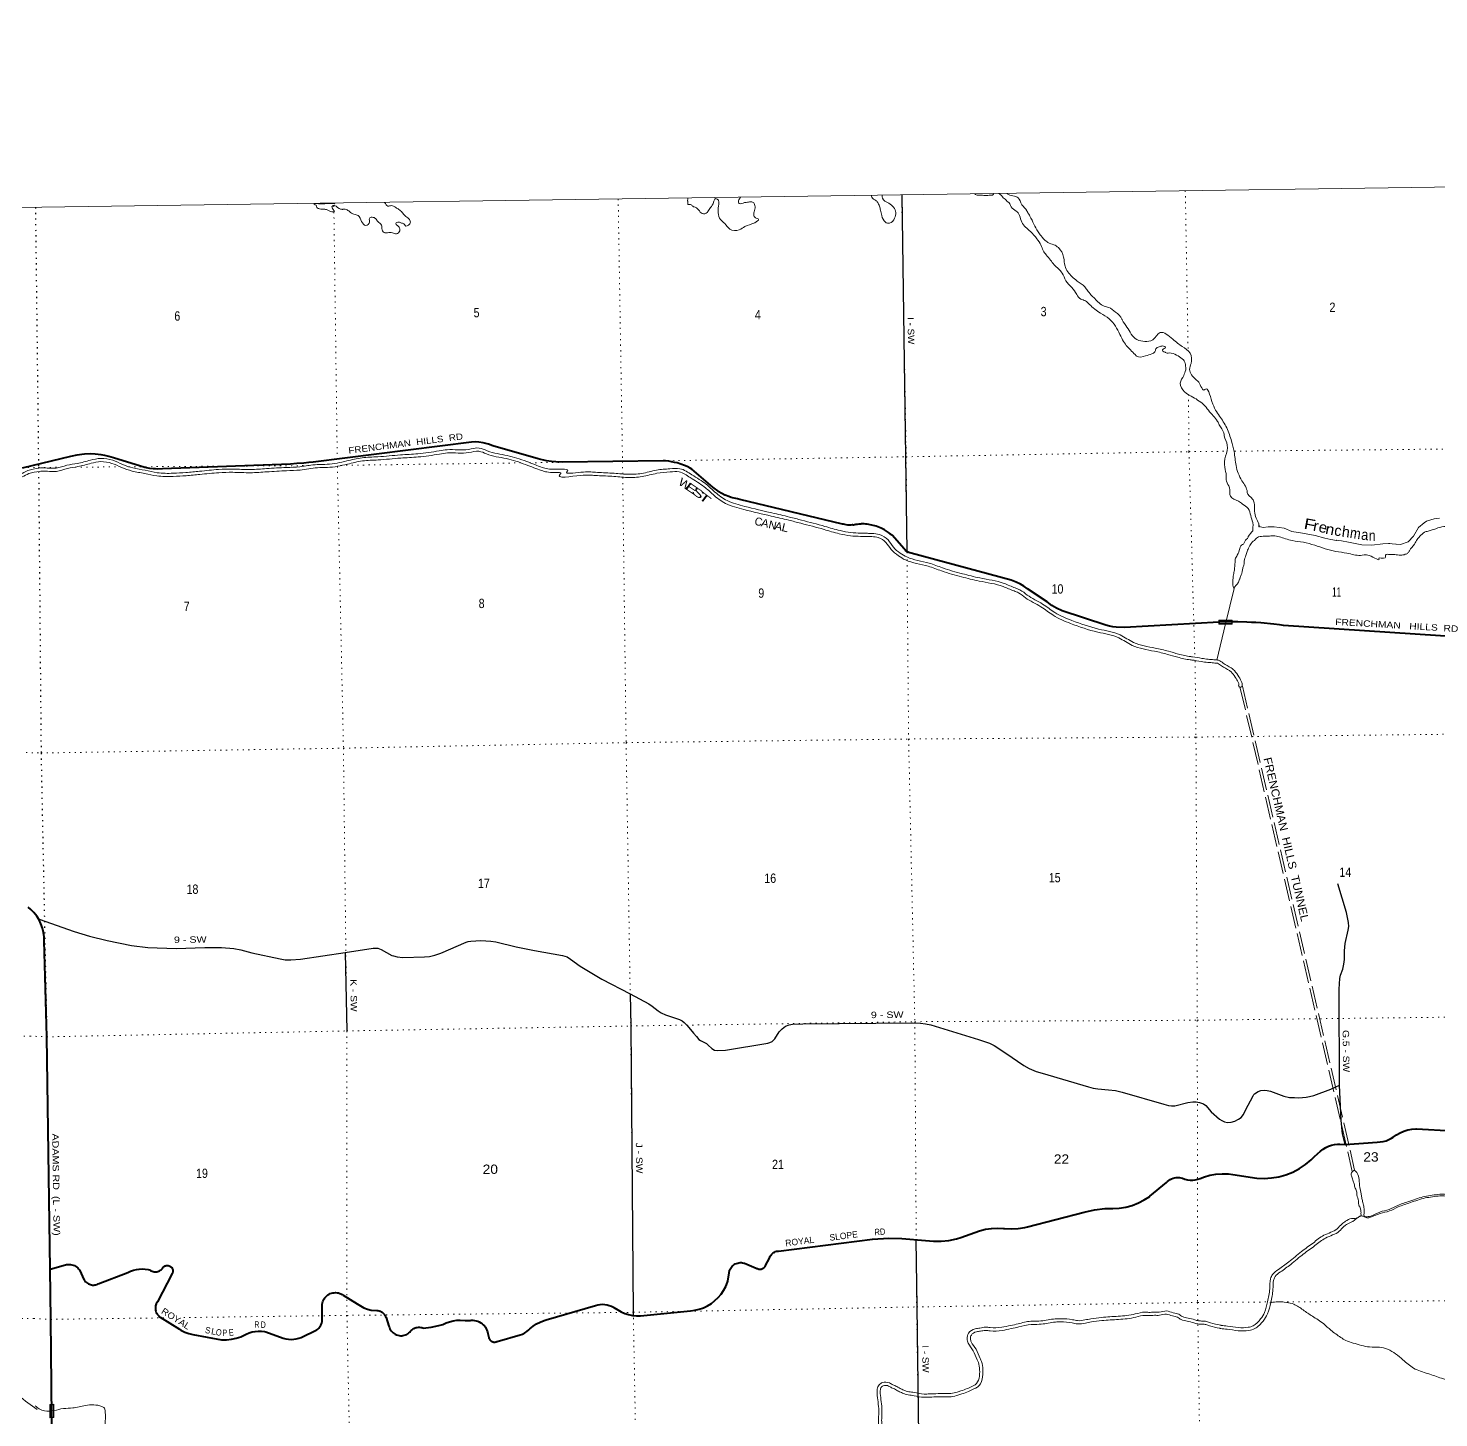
# Model space of a CAD drawing. Header units: feet. Extents: x 250644 to 505285, y -364975 to -177792.
# Drawn here: x 313481 to 339922, y -203842 to -177792 of the extents above; entities that cross this region are included whole.
import ezdxf
from ezdxf.enums import TextEntityAlignment as Align

# ---------------------------------------------------------------- set-up
doc = ezdxf.new("R2010")
doc.units = ezdxf.units.FT
doc.header["$LTSCALE"] = 70
doc.linetypes.add('DOTTED', pattern=[1.5, 0.3, -1.2])
doc.linetypes.add('LONG_DASHED', pattern=[7.5, 6, -1.5])
for name, color, linetype, lineweight in [('26', 7, 'Continuous', 40), ('29', 7, 'Continuous', 25), ('39', 7, 'Continuous', 13), ('4', 7, 'Continuous', 13), ('6', 7, 'DOTTED', 25), ('61', 7, 'Continuous', 13), ('7', 7, 'DOTTED', 13)]:
    doc.layers.add(name, color=color, linetype=linetype, lineweight=lineweight)
for name, color, linetype in [('27', 7, 'Continuous'), ('30', 7, 'Continuous'), ('41', 7, 'Continuous')]:
    doc.layers.add(name, color=color, linetype=linetype)

msp = doc.modelspace()

# ---------------------------------------------------------------- linework, layer by layer
at = {"layer": '26'}
for p, q in [((326409.75, -186469.93), (326405.6, -186466.76)), ((326775.77, -186617.51), (326680.86, -186596.61)), ((328786.26, -187096.62), (328766.72, -187092.72)), ((328936.83, -187102.43), (328945.92, -187101.44)), ((329111.48, -187085.51), (329096.86, -187085.17)), ((329633.64, -187265.78), (329609.14, -187247.38))]:
    msp.add_line(p, q, dxfattribs=at)
at = {"layer": '26', "lineweight": 25}
for p, q in [((326680.86, -186596.61), (326656.3, -186590.38)), ((328945.92, -187101.44), (328974.01, -187096.7)), ((329013.83, -187089.66), (329096.86, -187085.17)), ((329182.69, -187089.13), (329111.48, -187085.51))]:
    msp.add_line(p, q, dxfattribs=at)
at = {"layer": '26'}
for points in [[(326316.65, -186396.63), (325923.17, -186060.97), (325889.03, -186040.13), (325830.77, -186011.4), (325783.74, -185990.39), (325645.98, -185942.5), (325598.1, -185931.57), (325537.62, -185918.97), (325488.06, -185911.41), (325426.74, -185904.68), (325381.8, -185902.16), (323495.03, -185927.93), (323372.3, -185923.86), (323289.4, -185915.73), (323195.11, -185902.73), (323040.27, -185867.77), (322192.13, -185622.22), (322110.85, -185588.89), (322011.69, -185562.06), (321929.6, -185550.68), (321867.02, -185548.24), (321790.22, -185551.48), (318822.52, -185925.65), (318743.61, -185934.23), (318648.41, -185945.38), (318518.04, -185955.68), (318398.82, -185963.4), (316000.85, -186051.3), (315913.36, -186056.04), (315866.46, -186055.52), (315824.3, -186053.41), (315760.53, -186046.55), (315669.09, -186025.99), (315078.83, -185847.27), (314991.08, -185820.39), (314916.77, -185802.99), (314848.26, -185788.76), (314736.53, -185778.21), (314646.94, -185773.47), (314538.64, -185776.63), (314391.07, -185793.51), (314272.5, -185820.39), (313368.23, -186039.39)], [(326405.6, -186466.76), (326339.21, -186415.87), (326316.65, -186396.63)], [(326545.41, -186547.31), (326540.39, -186545.39), (326480.63, -186516.5), (326415.9, -186474.65), (326409.75, -186469.93)], [(326656.3, -186590.38), (326616.09, -186574.28), (326545.41, -186547.31)], [(326680.86, -186596.61), (326660.91, -186592.22), (326656.3, -186590.38)], [(328747.09, -187088.46), (326819.27, -186627.09), (326775.77, -186617.51)], [(328766.72, -187092.72), (328755.51, -187090.48), (328747.09, -187088.46)], [(328936.83, -187102.43), (328924.29, -187103.78), (328903.74, -187105.59), (328880.17, -187106.2), (328848.14, -187105.59), (328816.1, -187102.57), (328786.26, -187096.62)], [(328945.92, -187101.44), (328952.24, -187100.76), (328971.89, -187097.13), (328974.01, -187096.7)], [(328974.01, -187096.7), (328992.74, -187092.9), (329005.41, -187090.83)], [(329005.41, -187090.83), (329009.36, -187090.18), (329013.83, -187089.66)], [(329013.83, -187089.66), (329027.49, -187088.06), (329055.9, -187086.25), (329078.26, -187084.74), (329096.86, -187085.17)], [(329182.69, -187089.13), (329152.3, -187085.95), (329117.24, -187085.64), (329111.48, -187085.51)], [(329194.85, -187090.04), (329184.03, -187089.27), (329182.69, -187089.13)], [(329609.14, -187247.38), (329587.01, -187230.75), (329530.8, -187195.69), (329469.75, -187164.25), (329374.26, -187127.97), (329296.29, -187105.6), (329209.72, -187091.09), (329194.85, -187090.04)], [(329674.26, -187297.61), (329670.72, -187293.63), (329633.64, -187265.78)], [(336052, -188923.73), (335805, -188924.44), (334030.71, -189024.94), (333873.15, -189022.43), (333814.14, -189015.52), (333749.48, -189001.71), (333679.8, -188982.87), (332863.8, -188713.95), (332753.57, -188664.12), (332671.95, -188615.35), (332578.68, -188546.43), (332212.06, -188304.23), (332146.66, -188252.92), (332079.98, -188217), (332003.04, -188177.23), (331908.15, -188142.6), (330030.09, -187633.81), (330007.63, -187628.02), (329990.37, -187621.8), (329978.88, -187616.42), (329954.11, -187602.75), (329928.88, -187583.62), (329912.78, -187567.51), (329901.29, -187552.39), (329674.26, -187297.61)], [(344762.09, -189589.21), (342988.32, -189383.22), (337012.7, -188987.51), (336938.16, -188976.25), (336828, -188963.59), (336587.26, -188941.08), (336494.44, -188935.92), (336409.82, -188931.23), (336326.38, -188928.42), (336156.67, -188923.73), (336052, -188923.73)], [(313890.13, -201057.48), (313829.09, -196700.92), (313783.19, -194898.05), (313780.3, -194824.28), (313768.84, -194741.74), (313748.82, -194660.84), (313720.46, -194582.49), (313684.06, -194507.53), (313640.02, -194436.78), (313588.83, -194371.03), (313531.04, -194310.98), (313481.45, -194269.23)], [(330447.78, -200533.75), (330593.02, -200533.75), (330737.46, -200518.56), (330879.52, -200488.36), (330964.7, -200462.57), (331314.22, -200337.79), (331423.79, -200309.04), (331535.77, -200291.89), (331648.93, -200286.55), (331762.03, -200293.07), (331782.79, -200295.56), (331910.31, -200301.93), (332037.79, -200294.94), (332163.84, -200274.67), (332211, -200263.54), (333278.09, -199987.76), (333467.48, -199944.7), (333660.34, -199921.68), (333810.16, -199917.77), (333933.85, -199911.23), (334056.17, -199891.79), (334175.79, -199859.67), (334291.4, -199815.23), (334401.72, -199758.94), (334505.56, -199691.43), (334508.68, -199689.16), (334817.1, -199433.73), (334838.3, -199412.42), (334861.61, -199393.44), (334886.78, -199377), (334913.52, -199363.28), (334941.56, -199352.43), (334970.57, -199344.57), (335000.25, -199339.79), (335030.26, -199338.14), (335060.29, -199339.63), (335089.99, -199344.26), (335118.02, -199351.63), (335164.18, -199367.53), (335211.74, -199378.51), (335260.2, -199384.47), (335309.01, -199385.33), (335357.64, -199381.08), (335405.56, -199371.77), (335452.25, -199357.5), (335497.19, -199338.43), (335514.86, -199329.34), (335627.82, -199296.19), (335743.63, -199275.03), (335861.02, -199266.08), (335978.7, -199269.46), (336059.34, -199278.96), (336508.95, -199349.88), (336647.64, -199355.52), (336786.16, -199346.63), (336922.99, -199323.31), (337056.64, -199285.82), (337185.63, -199234.56), (337308.56, -199170.1), (337424.08, -199093.15), (337530.92, -199004.53), (337590.26, -198946.29), (337707.92, -198840.79), (337754.26, -198806.18), (337803.95, -198776.6), (337856.47, -198752.38), (337911.24, -198733.78), (337967.64, -198721.01), (338025.08, -198714.2), (338065.86, -198713.03), (338166.31, -198716.46), (338767.37, -198674.83), (338823.77, -198671.78), (338879.54, -198662.85), (338934.07, -198648.14), (338986.76, -198627.81), (339037.04, -198602.08), (339068.03, -198582.69), (339130.49, -198537.99), (339197.28, -198500.06), (339267.68, -198469.32), (339340.89, -198446.11), (339416.14, -198430.68), (339492.58, -198423.2), (339507.42, -198422.68), (340175.27, -198462.68)], [(322945.67, -202124.38), (323009.96, -202082.68), (323078.25, -202047.92), (323149.81, -202020.49), (323192.88, -202007.96), (324117.04, -201734.99), (324158.82, -201723.72), (324201.54, -201716.87), (324244.75, -201714.53), (324287.97, -201716.71), (324330.72, -201723.41), (324372.54, -201734.53), (324412.96, -201749.97), (324451.55, -201769.54), (324461.43, -201775.41), (324532.25, -201817.58), (324597.13, -201854.51), (324665.52, -201884.45), (324736.66, -201907.07), (324809.78, -201922.14), (324884.07, -201929.48), (324958.73, -201929.02), (325021.18, -201922.59), (325894.09, -201837.78), (325977.74, -201826.52), (326059.76, -201806.57), (326139.25, -201778.16), (326215.33, -201741.6), (326287.17, -201697.28), (326353.98, -201645.7), (326415.04, -201587.42), (326469.67, -201523.07), (326517.27, -201453.37), (326557.33, -201379.07), (326589.4, -201300.99), (326596.04, -201281.26), (326617.89, -201126.81), (326627.44, -201083.68), (326629.72, -201076.81), (326638.1, -201057.73), (326649.8, -201037.23), (326663.58, -201018.07), (326679.28, -201000.46), (326696.74, -200984.58), (326715.76, -200970.62), (326736.14, -200958.72), (326757.65, -200949.02), (326780.06, -200941.61), (326803.12, -200936.59), (326826.57, -200934.01), (326850.17, -200933.9), (326873.65, -200936.25), (326896.76, -200941.04), (326906.32, -200943.78), (327129.49, -201034.45), (327139.9, -201041.01), (327150.95, -201046.44), (327162.5, -201050.69), (327174.43, -201053.71), (327186.61, -201055.46), (327198.9, -201055.93), (327211.18, -201055.11), (327223.31, -201053.02), (327235.15, -201049.67), (327246.58, -201045.1), (327257.46, -201039.35), (327267.69, -201032.51), (327277.14, -201024.63), (327285.72, -201015.81), (327293.33, -201006.13), (327299.89, -200995.72), (327304.28, -200987.03), (327375.57, -200851.31), (327381.91, -200832.84), (327390.15, -200815.13), (327400.19, -200798.39), (327411.93, -200782.78), (327425.23, -200768.49), (327439.96, -200755.66), (327455.94, -200744.44), (327473.01, -200734.96), (327490.98, -200727.31), (327509.65, -200721.59), (327528.81, -200717.84), (327542.64, -200716.41), (329309.14, -200494.02), (329610.58, -200475.66), (329854.83, -200483.95), (330303.34, -200518.58), (330447.78, -200533.75)], [(313890.13, -201057.48), (314177.61, -200975.04), (314201.95, -200969.35), (314226.76, -200966.24), (314251.75, -200965.73), (314276.66, -200967.84), (314301.21, -200972.55), (314325.14, -200979.79), (314348.18, -200989.5), (314370.07, -201001.56), (314390.59, -201015.84), (314409.5, -201032.19), (314426.6, -201050.43), (314440.72, -201068.93), (314532.31, -201259.19), (314544.4, -201276.47), (314558.23, -201292.4), (314573.65, -201306.79), (314590.5, -201319.49), (314608.57, -201330.36), (314627.69, -201339.29), (314647.63, -201346.16), (314668.18, -201350.92), (314689.11, -201353.5), (314710.2, -201353.87), (314731.22, -201352.04), (314751.93, -201348.03), (314772.1, -201341.87), (314791.52, -201333.63), (314793.17, -201332.82), (315351.64, -201121.52), (315401.85, -201096.44), (315454.41, -201076.74), (315508.73, -201062.64), (315564.24, -201054.3), (315620.31, -201051.81), (315676.33, -201055.19), (315731.7, -201064.41), (315757.77, -201070.86), (315772.59, -201081.06), (315788.39, -201089.66), (315805, -201096.56), (315822.25, -201101.68), (315839.93, -201104.97), (315857.87, -201106.4), (315875.85, -201105.94), (315893.69, -201103.61), (315911.18, -201099.43), (315928.15, -201093.43), (315944.39, -201085.7), (315959.74, -201076.32), (315974.02, -201065.38), (315987.08, -201053), (315997.83, -201040.55), (316003.52, -201031.29), (316010.14, -201022.69), (316017.63, -201014.81), (316025.9, -201007.77), (316034.86, -201001.63), (316044.41, -200996.46), (316054.45, -200992.31), (316064.87, -200989.24), (316075.56, -200987.28), (316086.39, -200986.44), (316097.25, -200986.74), (316108.02, -200988.17), (316118.58, -200990.72), (316128.81, -200994.36), (316138.61, -200999.05), (316147.86, -201004.73), (316156.47, -201011.36), (316164.34, -201018.85), (316171.39, -201027.12), (316177.53, -201036.08), (316182.7, -201045.63), (316186.85, -201055.67), (316189.92, -201066.09), (316191.88, -201076.77), (316192.72, -201087.6), (316192.42, -201098.46), (316190.99, -201109.23), (316188.44, -201119.79), (316184.8, -201130.03), (316182.95, -201134.22), (315903.91, -201667.77), (315892.38, -201685.15), (315882.72, -201703.64), (315875.05, -201723.04), (315869.46, -201743.13), (315865.99, -201763.69)], [(313924.91, -203840.4), (313902.97, -201997.16), (313890.13, -201057.48)], [(315865.99, -201763.69), (315864.69, -201784.51), (315865.57, -201805.35), (315868.63, -201825.98), (315873.83, -201846.18), (315881.11, -201865.73), (315890.39, -201884.41), (315901.58, -201902.01), (315914.54, -201918.35), (315929.14, -201933.25), (315945.22, -201946.53), (315955.58, -201953.72), (316316.32, -202182.98), (316341.32, -202196.89), (316366.32, -202210.9), (316414.5, -202234.06), (316490.91, -202261.39), (316564.28, -202279.53), (317106.9, -202382.04), (317198.44, -202381.44), (317289.41, -202371.28), (317378.83, -202351.66), (317465.7, -202322.8), (317516.25, -202301.16), (317567.63, -202272.97), (317621.68, -202250.31), (317677.8, -202233.43), (317735.38, -202222.5), (317793.78, -202217.65), (317852.37, -202218.93), (317910.51, -202226.33), (317937.95, -202232.01), (318262.15, -202348.2), (318310.01, -202361.37), (318358.98, -202369.47), (318408.53, -202372.41), (318458.11, -202370.15), (318507.19, -202362.72), (318555.22, -202350.2), (318595.01, -202335.59), (318890.34, -202193.36), (318909.4, -202179.22), (318926.87, -202163.17), (318942.57, -202145.38), (318956.33, -202126.05), (318967.99, -202105.38), (318977.42, -202083.61), (318984.53, -202060.97), (318989.24, -202037.72), (318991.48, -202014.09), (318991.59, -201997.89), (318993.45, -201762.79), (318992.65, -201737), (318994.56, -201711.27), (318999.14, -201685.88), (319006.36, -201661.11), (319016.12, -201637.23), (319028.32, -201614.5), (319042.84, -201593.17), (319059.5, -201573.48), (319078.13, -201555.63), (319098.53, -201539.83), (319120.46, -201526.25), (319143.7, -201515.03), (319167.97, -201506.31), (319193.03, -201500.17), (319218.6, -201496.68), (319244.38, -201495.89), (319270.11, -201497.79), (319295.5, -201502.38), (319320.27, -201509.59), (319344.15, -201519.35), (319366.88, -201531.56), (319385.11, -201543.75), (319650.3, -201705.66), (319710.25, -201745.96), (319774.09, -201779.78), (319841.12, -201806.74), (319910.59, -201826.54), (319914.43, -201827.41), (320016.89, -201830.79), (320037.42, -201833.33), (320057.58, -201838), (320077.14, -201844.75), (320095.88, -201853.5), (320113.61, -201864.17), (320130.12, -201876.64), (320145.24, -201890.76), (320158.8, -201906.38), (320170.66, -201923.34)], [(320170.66, -201923.34), (320180.68, -201941.44), (320188.74, -201960.49), (320188.91, -201960.95), (320243.43, -202126.29), (320250.85, -202149.84), (320260.68, -202172.48), (320272.83, -202193.97), (320287.16, -202214.08), (320303.51, -202232.57), (320321.71, -202249.26), (320341.55, -202263.95), (320362.81, -202276.49), (320385.28, -202286.73), (320408.68, -202294.57), (320432.79, -202299.93), (320457.31, -202302.73), (320482, -202302.95), (320506.57, -202300.6), (320530.77, -202295.68), (320554.32, -202288.27), (320576.96, -202278.43), (320598.45, -202266.28), (320618.55, -202251.95), (320633.77, -202238.76), (320646.39, -202221.3), (320660.77, -202205.26), (320676.74, -202190.8), (320694.14, -202178.1), (320712.78, -202167.28), (320732.44, -202158.47), (320752.91, -202151.77), (320773.97, -202147.24), (320795.39, -202144.94), (320816.93, -202144.88), (320838.36, -202147.09), (320859.45, -202151.52), (320879.95, -202158.12), (320884.6, -202159.96), (321033.81, -202145.2), (321180.66, -202114.92), (321252.2, -202094.22), (321313.91, -202064.02), (321378.43, -202040.43), (321445.07, -202023.71), (321513.09, -202014.05), (321577.19, -202011.5), (321670.78, -202018.72), (321764.61, -202016.12), (321786.01, -202014.15), (321816.94, -202013.86), (321847.74, -202016.81), (321878.06, -202022.96), (321907.57, -202032.25), (321935.94, -202044.57), (321962.88, -202059.79), (321988.07, -202077.74), (322011.25, -202098.22), (322032.16, -202121.02), (322050.58, -202145.88), (322066.29, -202172.52), (322079.14, -202200.66), (322088.97, -202230), (322095.53, -202259.29), (322115.49, -202338.7), (322118.48, -202349.52), (322122.58, -202359.96), (322127.75, -202369.92), (322133.94, -202379.29), (322141.07, -202387.96), (322149.06, -202395.83), (322157.84, -202402.82), (322167.3, -202408.86), (322177.34, -202413.88), (322187.84, -202417.82), (322198.71, -202420.64), (322209.8, -202422.31), (322221.02, -202422.82), (322232.22, -202422.14), (322243.29, -202420.3), (322254.11, -202417.31), (322264.55, -202413.21), (322272.09, -202409.42), (322704.51, -202289.77), (322748.43, -202272), (322790.25, -202249.74), (322829.52, -202223.23), (322865.8, -202192.75), (322886.09, -202172.58), (322945.67, -202124.38)], [(313963.53, -207010.33), (313962.34, -206985.43), (313924.91, -203840.4)]]:
    msp.add_lwpolyline(points, dxfattribs=at)
at = {"layer": '26', "lineweight": 25}
for points in [[(326405.6, -186466.76), (326363.09, -186433.24), (326316.65, -186396.63)], [(326409.75, -186469.93), (326409.17, -186469.57), (326405.6, -186466.76)], [(326545.41, -186547.31), (326485.73, -186517.87), (326409.75, -186469.93)], [(326656.3, -186590.38), (326651.83, -186589.24), (326566.91, -186557.91), (326545.41, -186547.31)], [(326775.77, -186617.51), (326770.14, -186616.58), (326739.56, -186611.52), (326680.86, -186596.61)], [(328766.72, -187092.72), (328747.09, -187087.67), (328747.09, -187088.46)], [(328786.26, -187096.62), (328775.95, -187095.09), (328766.72, -187092.72)], [(328936.83, -187102.43), (328886.53, -187105.57), (328830.96, -187103.23), (328786.26, -187096.62)], [(328936.83, -187102.43), (328942.03, -187102.1), (328945.92, -187101.44)], [(328974.01, -187096.7), (328996.87, -187092.84), (329005.41, -187090.83)], [(329005.41, -187090.83), (329009.34, -187089.9), (329013.83, -187089.66)], [(329111.48, -187085.51), (329100.73, -187084.96), (329096.86, -187085.17)], [(329194.85, -187090.04), (329192.13, -187089.61), (329182.69, -187089.13)], [(329609.14, -187247.38), (329538.09, -187201.4), (329456.48, -187159.98), (329370.99, -187127.32), (329282.55, -187103.78), (329194.85, -187090.04)], [(329633.64, -187265.78), (329614.93, -187251.12), (329609.14, -187247.38)], [(329674.26, -187297.61), (329641.98, -187272.31), (329633.64, -187265.78)]]:
    msp.add_lwpolyline(points, dxfattribs=at)
at = {"layer": '29'}
for p, q in [((329854.6, -180920.05), (329952.8, -187602.15)), ((319423.17, -195120.1), (319452.48, -196590.3)), ((338060.83, -197604.21), (338055.77, -195806.31))]:
    msp.add_line(p, q, dxfattribs=at)
for points in [[(338055.77, -195806.31), (338064.61, -195608.84), (338081.61, -195543.47), (338122.12, -195431.01), (338144.34, -195336.87), (338153.48, -195247.95), (338153.48, -195085.81), (338169.17, -194949.82), (338226.67, -194704), (338235.82, -194630.78), (338231.9, -194557.55), (338190.08, -194369.26), (338028.02, -193830.54)], [(313684.34, -194496.8), (314345.14, -194727.37), (314628.83, -194810.98), (314960.89, -194894.59), (315416.11, -194987), (315726.17, -195026.61), (316253.96, -195044.21), (316790.54, -195026.61), (317107.22, -195026.6), (317335.91, -195044.21), (317467.87, -195070.61), (317670.18, -195123.42), (318206.76, -195237.83), (318299.13, -195255.43), (318404.69, -195259.83), (318585, -195246.63), (319423.17, -195120.1)], [(319423.17, -195120.1), (319949.83, -195038.73), (319995.58, -195036.11), (320037.4, -195041.34), (320096.2, -195064.88), (320300.08, -195174.72), (320330.14, -195185.17), (320398.1, -195200.87), (320503.95, -195211.33), (320910.4, -195203.48), (321005.79, -195195.64), (321101.21, -195172.1), (321214.89, -195132.88), (321690.6, -194928.9), (321725.9, -194915.82), (321778.17, -194905.35), (321967.66, -194897.51), (322155.85, -194905.36), (322244.72, -194918.44), (322626.33, -195012.58), (322971.35, -195080.57), (323499.33, -195174.72), (323584.27, -195203.48), (323645.7, -195242.71), (323828.66, -195378.7), (324231.18, -195619.29), (324763.67, -195897.27)], [(324763.67, -195897.27), (324775.26, -196497.57), (324823.03, -201868.8), (324823.73, -201923.82)], [(324763.67, -195897.27), (325113.33, -196084.79), (325174.75, -196124.01), (325291.06, -196210.31), (325347.26, -196249.54), (325426.98, -196288.77), (325688.36, -196377.68), (325739.33, -196401.22), (325778.54, -196429.98), (325834.73, -196487.52), (325949.73, -196633.97), (326007.24, -196696.73), (326049.06, -196749.02), (326080.42, -196769.96), (326195.43, -196827.49), (326229.41, -196856.25), (326294.75, -196921.63), (326344.42, -196953.01), (326394.07, -196958.25), (326550.9, -196947.79), (327345.49, -196822.26), (327384.7, -196806.56), (327423.91, -196785.64), (327440.9, -196772.56), (327476.18, -196738.57), (327559.82, -196607.82), (327612.1, -196550.27), (327674.82, -196503.21), (327742.79, -196474.43), (327810.74, -196461.37), (327998.93, -196456.14), (330048.13, -196435.22), (330207.58, -196445.67), (330302.99, -196458.75), (330398.37, -196477.06)], [(330398.37, -196477.06), (331292.31, -196751.64), (331500.11, -196819.64), (331585.06, -196861.48), (331809.84, -197007.93), (332144.4, -197238.06), (332246.34, -197292.99), (332374.42, -197347.9), (332486.81, -197384.52), (333357.2, -197640.8), (333440.84, -197661.73), (333529.71, -197677.41), (333728.36, -197693.1), (333860.35, -197708.81), (333984.51, -197734.94), (334768.64, -197965.08), (334857.51, -197988.63), (334912.4, -197996.48), (334972.52, -197991.23), (335218.21, -197933.69), (335312.3, -197918.02), (335375.04, -197918), (335437.77, -197928.49), (335510.95, -197954.62), (335552.77, -197986.02), (335657.33, -198106.29), (335814.15, -198242.28)], [(335814.15, -198242.28), (335857.28, -198271.08), (335904.33, -198292), (335959.22, -198305.08), (336029.79, -198299.85), (336097.75, -198278.93), (336165.71, -198244.93), (336215.37, -198210.93), (336259.8, -198158.63), (336301.62, -198077.56), (336440.15, -197805.58), (336455.84, -197784.66), (336468.91, -197766.36), (336534.25, -197724.51), (336586.53, -197703.59), (336649.26, -197698.36), (336706.76, -197703.59), (336769.49, -197721.9), (337015.19, -197813.43), (337124.96, -197836.96), (337216.45, -197839.58), (337297.47, -197842.19), (337433.39, -197829.12), (337498.73, -197821.27), (337577.15, -197800.35), (337898.64, -197682.67), (338063.31, -197606.83)], [(338166.31, -198716.46), (338116.89, -198516.9), (338109.05, -198464.6), (338093.37, -198260.62), (338063.31, -197606.83)], [(330119.77, -200504.22), (330135.46, -201764.28), (330209.64, -207081.03), (330289.62, -212370.65)]]:
    msp.add_lwpolyline(points, dxfattribs=at)
at = {"layer": '39'}
msp.add_line((336084.56, -188293.83), (335925.63, -188961.18), dxfattribs=at)
at = {"layer": '39', "linetype": 'LONG_DASHED'}
for p, q in [((336202, -190162.85), (338299.71, -199223.05)), ((336245.1, -190127.32), (338345.21, -199197.92))]:
    msp.add_line(p, q, dxfattribs=at)
at = {"layer": '39'}
for points in [[(318842.39, -181079.34), (318880.47, -181078.53), (318925.24, -181082.52), (319014.63, -181082.52), (319041.16, -181082.52), (319105.99, -181079.57), (319157.07, -181081.54), (319203.42, -181077.51), (319217.98, -181084.49), (319231.33, -181071.03)], [(336546.64, -187075.35), (336553.02, -187136.28), (336627.71, -187152.41), (336725.74, -187139.81), (336836.06, -187136.93), (337025.41, -187162.11), (337169.63, -187226.64), (337369.11, -187255.57), (337605.12, -187299.62), (337783.23, -187355.23), (337900.26, -187378.28), (338003.04, -187393.67), (338000.98, -187391.72), (338097.63, -187403.26), (338230.71, -187425.89), (338478.97, -187477.65), (338667.79, -187482.77), (338875.92, -187459.26), (339004.24, -187453.9), (338982.13, -187452.47), (339114.99, -187467.08), (339125.02, -187466.82), (339207.37, -187468.69), (339346.61, -187420.87), (339450.27, -187317.74), (339542.3, -187154.67), (339648.33, -187065.54), (339691.66, -187034.28), (339832.97, -186988.42), (339932.99, -186975.76)], [(335925.63, -188961.18), (335764.15, -189639.26), (335765.89, -189629.17)]]:
    msp.add_lwpolyline(points, dxfattribs=at)
msp.add_arc((336200.82, -190117.17), 31.62, 166.59562, 309.73774, dxfattribs=at)
for points in [[(320162.74, -181057.62), (320223.59, -181125.55), (320287.62, -181117.86), (320370.92, -181155.85), (320427.99, -181188.51), (320493.77, -181247.04), (320543.5, -181305.99), (320613.29, -181364.43), (320647.03, -181425.81), (320608.51, -181487.06), (320562.75, -181502.32), (320531.86, -181473), (320529.75, -181469.03), (320480.92, -181444.2), (320426.23, -181425.54), (320370.7, -181451.09), (320403.91, -181492.4), (320434.85, -181523.73), (320446.68, -181591.71), (320383.98, -181649.58), (320307.18, -181629.49), (320216.75, -181625.83), (320168.61, -181627.08), (320114.97, -181572.25), (320102.61, -181484.2), (320036.61, -181417.64), (319990.95, -181360.58), (319928.07, -181336.12), (319876.45, -181357.55), (319879.41, -181393.62), (319880.32, -181427.74), (319809.7, -181489.84), (319731.46, -181415.56), (319664.3, -181304.84), (319587.38, -181280.74), (319503.76, -181230.7), (319440.47, -181190.18), (319378.18, -181187.79), (319366.14, -181188.1), (319307.55, -181173.56), (319195.69, -181117.92), (319175.04, -181136.86), (319220.72, -181230.06), (319148.41, -181227.93), (319099.63, -181205.1), (319040.93, -181186.55), (318990.78, -181187.86), (318940.32, -181177.12), (318893.54, -181154.24), (318876.33, -181110.51), (318841.69, -181090.27), (318837.7, -181082.34), (318845.27, -181077.51)], [(326835.82, -180963.5), (326797.88, -181024.55), (326810.18, -181080.17), (326910.05, -181061.5), (326962.04, -181054.12), (327044.23, -181049.96), (327089.16, -181078.92), (327104.15, -181114.68), (327096.62, -181209.27), (327080.9, -181298.05), (327112.27, -181345.43), (327171.29, -181376.03), (327100.67, -181438.12), (326915.93, -181511.23), (326811.16, -181572.21), (326632.16, -181558.8), (326537.02, -181452.83), (326456.83, -181380.61), (326417.32, -181253.11), (326419.99, -181126.51), (326398.44, -180994.52), (326366.13, -180987.33), (326329.77, -181054.55), (326272.25, -181156.47), (326220, -181230.14), (326210.4, -181246.46), (326114.6, -181267.03), (326046.54, -181198.52), (325995.18, -181153.66), (325940.38, -181130.99), (325895.35, -181098.03), (325847.1, -181095.27), (325846.39, -181037.4), (325841.8, -181027.86), (325846.39, -181000.63), (325845.34, -180978.48)], [(329486.89, -180926.67), (329492.04, -180978.78), (329616.13, -181072.88), (329744.08, -181246.53), (329722.88, -181355.54), (329628.94, -181446.36), (329548.17, -181428.39), (329480.69, -181305.63), (329455.96, -181201.53), (329448.75, -181165.43), (329420.91, -181089.12), (329385.86, -181037.56), (329369.88, -181023.12), (329296.43, -180959.7), (329287.93, -180928.76)], [(331227.73, -180900.11), (331249.49, -180915.24), (331290.44, -180922.78), (331392.81, -180926.01), (331469.32, -180926.01), (331522.12, -180922.78), (331558.75, -180919.55), (331573.84, -180902.3), (331579.23, -180894.75)], [(331823.06, -181033.69), (331812.5, -181013.88), (331742.66, -180953.44), (331732.2, -180937.65), (331677.59, -180893.48)], [(336094.33, -187931.53), (336101.7, -187830.92), (336106.6, -187788.62), (336107.55, -187748.42), (336145.59, -187669.1), (336192.55, -187547.37), (336240.79, -187473.81), (336242.79, -187473.76), (336300.74, -187387.89), (336336.05, -187356.85), (336358.79, -187306.04), (336368.56, -187295.75), (336409.3, -187242.46), (336434.63, -187213.69), (336436.84, -187145.34), (336440.27, -187123.16), (336434.61, -187061.05), (336397, -186929.47), (336349.37, -186798.16), (336242.73, -186712.58), (336165.07, -186660.38), (336018.1, -186567.81), (335997.75, -186405.66), (335942.31, -186282.59), (335939.65, -186182.23), (335909.33, -186022.35), (335925.92, -185815.06), (335958.62, -185609.34), (335901.79, -185434.09), (335899.1, -185408.05), (335883.62, -185354.23), (335854.21, -185304.78), (335807.96, -185225.66), (335776.23, -185164.22), (335604.11, -184955.82), (335512.88, -184845.74), (335402.28, -184762.26), (335277.9, -184689.19), (335155.32, -184608.03), (335076.75, -184445.4), (335141.23, -184303.12), (335176.8, -184205.79), (335180.54, -184195.65), (335172.13, -184105.49), (335171.39, -184077.4), (335114.9, -183990.5), (335006.62, -183919.02), (334869.11, -183880.43), (334796.63, -183872.28), (334788.39, -183864.46), (334747.8, -183847.44), (334745.1, -183821.41), (334772.6, -183798.59), (334800.1, -183775.78), (334763.3, -183750.64), (334699.27, -183758.33), (334627.86, -183790.32), (334620.16, -183802.57), (334597.57, -183859.4), (334542.36, -183896.99), (334426.93, -183934.15), (334256.43, -183938.6), (334250.25, -183932.73), (334163.61, -183844.62), (334014.41, -183667.75), (333946.62, -183532.95), (333860.18, -183376.54), (333744.19, -183240.99), (333580.74, -183132.79), (333373.69, -182969.49), (333297.67, -182903.18), (333212.47, -182869.26), (333135.91, -182782.88), (333044.15, -182652.73), (333035.92, -182644.91), (332934.44, -182527.05), (332862.37, -182382.32), (332713.7, -182225.53), (332643.16, -182139), (332564.34, -182042.64), (332505.94, -181959.81), (332465.07, -181856.44), (332387.72, -181739.97), (332269.72, -181604.47), (332104.47, -181428.02), (332065.02, -181302.52), (332052.3, -181276.75), (331978.12, -181204.37), (331893.49, -181116.2), (331882.61, -181084.35), (331823.06, -181033.69)], [(331828.01, -180891.12), (331832.73, -180895.3), (332038.21, -180971.84), (332107.85, -181100.57), (332201.2, -181214.62), (332216.03, -181244.36), (332258.12, -181317.57), (332412.35, -181608.78), (332466.52, -181683.68), (332563.61, -181787.6), (332594.33, -181810.89), (332705.83, -181852.17), (332791.56, -181906.17), (332890.61, -182084.34), (332917.14, -182252.35), (333046.81, -182449.81), (333145.32, -182531.59), (333286.75, -182642.38), (333336.7, -182709.36), (333473.23, -182862.45), (333649.5, -183000.45), (333734.49, -183026.35), (333863.25, -183113.36), (333983.15, -183244.8), (333989.54, -183258.69), (334077.5, -183396.98), (334159.18, -183525.4), (334264.35, -183631.1), (334411.73, -183663.41), (334559.48, -183633.44), (334700.45, -183499.22), (334934.57, -183623.65), (335114.81, -183759.54), (335260.62, -183884.27), (335277.75, -184076.63), (335250.59, -184187.8), (335370.02, -184377.49), (335421.55, -184428.36), (335535.64, -184567.98), (335537.59, -184565.92), (335669.96, -184789.42), (335813.74, -185064.83), (335948.01, -185284.26), (336036.84, -185530.98), (336086.27, -185730.53), (336121.21, -185988.71), (336233.21, -186277), (336331.16, -186489.34), (336331.27, -186493.36), (336433.01, -186621.25), (336449.9, -186652.94), (336467.98, -186805.11), (336469.15, -186849.26), (336500.63, -186976.98), (336549.58, -187082.15), (336551.74, -187088.12), (336553.12, -187140.3), (336561.2, -187142.1)], [(313369.88, -186203.89), (313496.04, -186142.69), (313690.89, -186099.53), (313741.85, -186094.68), (314012.01, -186099.9), (314216.76, -186045.04), (314414.25, -186011.82), (314659.52, -185949.17), (314843.32, -185917.98), (315048.24, -185949.76), (315234, -186027.05), (315428.25, -186094.45), (315664.29, -186139.38), (315890.81, -186184.7), (316199.9, -186195.17), (316442.04, -186180.7), (316699.38, -186157.85), (317053.92, -186124.63), (317315.23, -186117.8), (317649.43, -186125.18), (317954.51, -186109.13), (318325.21, -186087.4), (318577.92, -186074.72), (318903.26, -186032.17), (319090.88, -186027.27), (319465.95, -185964.5), (319746.47, -185905.51), (320041.31, -185885.9), (320463.8, -185850.78), (320792.06, -185830.11), (321190.46, -185775.26), (321338.69, -185753.76), (321741.81, -185749.25), (321929.37, -185723.43), (322070.53, -185771.99), (322443.15, -185860.93), (322805.86, -185972.78), (323100.22, -186083.37), (323355.67, -186119.82), (323466.33, -186138.98), (323452.84, -186153.23), (323840.35, -186176.37), (324115.59, -186177.24), (324423.06, -186193.15), (324711.87, -186214.04), (324989.19, -186198.51), (325266.01, -186136.78), (325513.8, -186110.74), (325682.83, -186109.96), (325890.72, -186216.46), (326154.02, -186390), (326317.85, -186535.79), (326554.94, -186701.6), (326897.7, -186814.96), (327409.47, -186938.88), (327736.28, -187014.62), (327963.65, -187072.68), (328399.68, -187189.64), (328685.18, -187269.28), (328895.11, -187307.27), (329082.81, -187318.85), (329212.58, -187321.55), (329295.09, -187323.23), (329415.79, -187341.31), (329557.09, -187430.87), (329656.23, -187563.06), (329792.54, -187681.99), (329924.54, -187760.08), (330352.67, -187877.1), (330603.41, -187966.75), (330976.61, -188076.47), (331305.79, -188156.75), (331757.73, -188258.33), (331960.25, -188341.47), (332043, -188374.69), (332174.43, -188468.99), (332464.36, -188638.42), (332695.62, -188798.7), (333020.74, -188950.85), (333529.7, -189113.98), (333926.25, -189222.41), (334177.08, -189362.6), (334593.53, -189472.59), (334839.41, -189530.3), (335028.19, -189583.83), (335263.28, -189633.1), (335294.72, -189636.46), (335471.51, -189665.87), (335591.04, -189681.25), (335652.27, -189685.76), (335747.4, -189695.15)], [(313370.75, -186137.89), (313475.98, -186085.68), (313681.52, -186040.15), (313739.58, -186034.62), (314004.68, -186039.75), (314203.99, -185986.35), (314401.83, -185953.07), (314647.06, -185890.43), (314842.89, -185857.2), (315064.6, -185891.58), (315255.38, -185970.96), (315443.78, -186036.33), (315675.79, -186080.49), (315897.76, -186124.9), (316199.12, -186135.11), (316437.6, -186120.86), (316693.93, -186098.1), (317050.33, -186064.7), (317315.11, -186057.78), (317648.51, -186065.15), (317951.18, -186049.22), (318321.95, -186027.49), (318572.52, -186014.92), (318898.57, -185972.27), (319085.12, -185967.4), (319454.82, -185905.53), (319738.27, -185845.92), (320036.83, -185826.07), (320459.43, -185790.94), (320786.07, -185770.37), (321182.06, -185715.85), (321334.03, -185693.81), (321737.37, -185689.3), (321935.36, -185662.04), (322087.29, -185714.31), (322458.97, -185803.02), (322825.27, -185915.98), (323115.19, -186024.9), (323365.03, -186060.55), (323586.84, -186098.95), (323584.89, -186101.01), (323842.23, -186116.38), (324117.24, -186117.24), (324426.78, -186133.26), (324712.36, -186153.92), (324980.93, -186138.88), (325256.31, -186077.47), (325510.52, -186050.75), (325697.17, -186049.89), (325921, -186164.56), (326190.66, -186342.29), (326355.11, -186488.63), (326582.12, -186647.39), (326914.21, -186757.22), (327423.3, -186880.5), (327750.48, -186956.32), (327978.85, -187014.63), (328415.51, -187131.77), (328698.61, -187210.74), (328902.32, -187247.6), (329085.28, -187258.89), (329213.81, -187261.56), (329300.17, -187263.32), (329437.21, -187283.85), (329598.49, -187386.08), (329700.44, -187522), (329827.83, -187633.16), (329948.14, -187704.33), (330370.71, -187819.83), (330621.99, -187909.67), (330992.19, -188018.51), (331319.48, -188098.33), (331775.83, -188200.9), (331982.82, -188285.88), (332072.08, -188321.71), (332207.13, -188418.6), (332496.63, -188587.79), (332725.64, -188746.5), (333042.7, -188894.88), (333546.78, -189056.45), (333949.13, -189166.46), (334199.73, -189306.53), (334608.05, -189414.37), (334854.46, -189472.2), (335042.55, -189525.54), (335272.65, -189573.76), (335302.84, -189576.99), (335480.26, -189606.5), (335597.08, -189621.53), (335657.42, -189625.98), (335754.02, -189635.51)], [(344743.93, -188247.75), (344715.71, -188244.09), (344707.59, -188240.96), (344631.9, -188263.02), (344494.34, -188298.74), (344364.55, -188324.22), (344242.35, -188333.44), (344038.12, -188352.83), (343929.8, -188355.66), (343758.1, -188390.26), (343732.07, -188392.95), (343628.19, -188411.73), (343449.94, -188426.42), (343315.33, -188421.9), (343135.02, -188434.64), (343030.5, -188429.34), (342933.9, -188419.81), (342834.97, -188398.29), (342737.68, -188362.67), (342621.29, -188363.7), (342562.48, -188341.13), (342368.97, -188310.03), (342368.86, -188306.02), (342281.54, -188268.13), (342006.56, -188116.64), (341926.21, -188038.4), (341796.38, -187911.25), (341660.13, -187844.51), (341365.05, -187767.86), (341128.82, -187715.78), (340951.19, -187678.24), (340807.07, -187617.73), (340712.89, -187547.89), (340630.69, -187475.72), (340574.57, -187402.88), (340516.34, -187326.07), (340520.24, -187321.95), (340381.03, -187219.14), (340249.21, -187168.35), (340154.19, -187142.71), (340017.48, -187134.23), (339865.99, -187174.34), (339724.69, -187220.2), (339653.01, -187242.16), (339568.66, -187316.66), (339516.05, -187376.28), (339466.18, -187463.94), (339371.08, -187586.93), (339344.11, -187629.81), (339294.6, -187655.2), (339204.71, -187671.6), (339098.02, -187660.33), (339007.65, -187658.67), (338925.63, -187668.85), (338916.98, -187721.29), (338796.89, -187734.47), (338799, -187738.43), (338618.78, -187678.86), (338452.08, -187675.18), (338200.08, -187633.56), (337994.47, -187600.76), (337794.4, -187549.75), (337595.97, -187484.63), (337383.76, -187429.92), (337176.15, -187397.18), (337046.76, -187362.4), (336820.51, -187308.05), (336722.33, -187314.63), (336598.02, -187319.88), (336502.59, -187354.51), (336487.02, -187372.99), (336404.74, -187449.45), (336356.88, -187537.06), (336323, -187622.3), (336296.94, -187699.3), (336271.83, -187812.42), (336269.04, -187858.69), (336246.61, -187921.53), (336236.33, -187988.08), (336217.7, -188042.79), (336197.23, -188103.58), (336189.74, -188123.86), (336157.45, -188192.99), (336114.7, -188246.32), (336095.22, -188268.92), (336083.83, -188293.32), (336064.23, -188235.59), (336062.75, -188179.39), (336064.95, -188111.05), (336078.45, -188014.29), (336094.33, -187931.53)], [(335747.4, -189695.15), (335773.65, -189698.39), (335848.62, -189745.6), (335996.36, -189834.14), (336045.95, -189874.7), (336122.63, -189985.25), (336171.86, -190077.59), (336173.48, -190104.14), (336169.58, -190110.64)], [(335754.02, -189635.51), (335794.29, -189640.48), (335880.03, -189694.48), (336030.96, -189784.93), (336090.45, -189833.59), (336173.93, -189953.93), (336230.95, -190060.89), (336234.5, -190119.04), (336221.04, -190141.49)], [(338461.51, -200018.58), (338461.92, -199958.31), (338433.62, -199874.7), (338433.67, -199876.71), (338415.29, -199788.82), (338414.86, -199772.76), (338387.92, -199665.01), (338382.11, -199596.88), (338347.94, -199519.44), (338340.76, -199475.44), (338318.84, -199405.72), (338292.59, -199324.06), (338279.71, -199292.26), (338321.71, -199210.83), (338329.63, -199206.61), (338372.39, -199229.59), (338405.92, -199282.94), (338431.38, -199410.82), (338449.35, -199558.97), (338462.98, -199618.87), (338475.03, -199694.87), (338479.94, -199728.89), (338500.12, -199808.7), (338511.47, -199858.61), (338521.14, -199920.62), (338522.15, -199958.75), (338523.43, -200006.92), (338521.58, -200012.99), (338521.88, -200056.12)], [(338546.03, -200076.86), (338647.27, -200059.92), (338815.91, -199985.23), (338989.25, -199936.52), (339151.88, -199861.98), (339382.54, -199779.64), (339661.23, -199692.03), (339797.16, -199670.41), (339943.16, -199650.53), (340055.75, -199657.63), (340137.58, -199715.75), (340209.75, -199788.17), (340308.33, -199948.28), (340367.41, -200057.2), (340440.6, -200244.08), (340482.8, -200397.63), (340491.26, -200489.79), (340500.61, -200539.76), (340513.45, -200569.55), (340562.17, -200590.37), (340742.45, -200606.67)], [(338627.68, -200089.96), (338826.09, -200013.53), (338999.62, -199964.77), (339163.19, -199889.8), (339392.08, -199808.09), (339668.12, -199721.31), (339801.54, -199700.09), (339944.25, -199680.66), (340045.34, -199687.03), (340118.13, -199738.73), (340186.03, -199806.87), (340282.35, -199963.31), (340340.15, -200069.87), (340412.09, -200253.55), (340453.17, -200403.02), (340461.51, -200493.93), (340471.74, -200548.56), (340490.64, -200592.43), (340555.32, -200620.07), (340747.29, -200651.02)], [(330085.67, -203366.99), (330277.02, -203397.44), (330375.31, -203394.87), (330700.31, -203388.4), (330776.54, -203386.41), (330894.25, -203359.23), (330963.92, -203337.33), (331081.26, -203296.11), (331182.34, -203247.28), (331231.84, -203221.89), (331304.93, -203101.48), (331314.73, -202940.55), (331293.12, -202806.56), (331269.67, -202754.95), (331194.9, -202584.18), (331102.87, -202443.98), (331080.64, -202362.22), (331107.91, -202255.06), (331232.21, -202173.49), (331322.15, -202159.09), (331424.08, -202142.37), (331512.66, -202152.11), (331729.24, -202144.45), (331894.98, -202112.01), (332038.66, -202080.14), (332274.29, -202033.82), (332302.37, -202033.09), (332464.79, -202026.84), (332730.72, -201987.76), (332835.03, -201985.04), (333058.32, -202003.32), (333153.12, -202020.92), (333289.26, -202007.33), (333401.11, -201986.33), (333601.16, -201961.03), (333913.71, -201938.81), (334233.74, -201896.32), (334413.47, -201861.5), (334485.84, -201865.64), (334590.1, -201860.91), (334682.42, -201860.51), (334820.35, -201838.83), (334945.72, -201873.72), (335048.81, -201901.15), (335118.23, -201945.53), (335223.34, -201972.92), (335348.65, -202005.8), (335415.38, -202024.14), (335497.78, -202028.01), (335570.26, -202036.16), (335643.16, -202060.37), (335829.02, -202105.73), (335845.18, -202109.33), (335959.94, -202122.4), (336165.38, -202149.17), (336351.98, -202146.31), (336443.51, -202115.8), (336582.69, -201989.66), (336655.78, -201869.25), (336712.7, -201668.94), (336754.47, -201426.84), (336769.48, -201235.65), (336807.53, -201156.33), (336915.41, -201061.12), (337110.38, -200919.46), (337346.15, -200726.53), (337564.71, -200566.18), (337769.6, -200420.24), (338019.26, -200297.24), (338109.19, -200206.52), (338176.17, -200158.58), (338283.21, -200107.58), (338400.96, -200092.05), (338433.35, -200068.01), (338461.56, -200056.52), (338461.51, -200018.58)], [(330088.99, -203427.71), (330271.37, -203457.61), (330376.69, -203454.85), (330701.69, -203448.38), (330784.15, -203446.23), (330910.02, -203417.17), (330982.86, -203394.27), (331104.33, -203351.6), (331209.09, -203300.99), (331274.32, -203267.53), (331363.92, -203119.93), (331375.02, -202937.56), (331351.07, -202789.06), (331324.47, -202730.51), (331247.83, -202555.48), (331158.26, -202419.03), (331142.68, -202361.71), (331160.31, -202292.44), (331254.38, -202230.7), (331331.75, -202218.32), (331425.69, -202202.91), (331510.43, -202212.23), (331736.11, -202204.24), (331907.24, -202170.75), (332050.94, -202138.87), (332280.9, -202093.67), (332304.3, -202093.06), (332470.32, -202086.67), (332735.88, -202047.65), (332833.36, -202045.1), (333050.38, -202062.87), (333150.57, -202081.47), (333297.79, -202066.78), (333410.42, -202045.63), (333607.06, -202020.76), (333919.79, -201998.53), (334243.4, -201955.56), (334417.52, -201921.83), (334485.49, -201925.72), (334591.59, -201920.9), (334687.24, -201920.49), (334816.81, -201900.12), (334929.96, -201931.61), (335024.36, -201956.73), (335093.91, -202001.2), (335208.16, -202030.97), (335333.09, -202063.75), (335405.91, -202083.76), (335493.02, -202087.85), (335557.31, -202095.08), (335626.56, -202118.08), (335815.38, -202164.16), (335835.23, -202168.59), (335952.67, -202181.96), (336161.95, -202209.23), (336362.16, -202206.16), (336474.45, -202168.73), (336629.45, -202028.26), (336711.28, -201893.45), (336771.29, -201682.28), (336814.07, -201434.3), (336828.42, -201251.51), (336856.36, -201193.26), (336952.98, -201107.99), (337147.04, -200966.99), (337382.92, -200773.97), (337599.86, -200614.81), (337800.46, -200471.92), (338054.79, -200346.62), (338148.23, -200252.36), (338206.77, -200210.46), (338307.2, -200162.61), (338318.68, -200157.38)], [(338315.69, -200158.72), (338394.69, -200096.23), (338458.42, -200059.65), (338526.34, -200070.1), (338593.2, -200095.19), (338627.68, -200089.96)], [(338547.49, -200077.47), (338533.19, -200071.77), (338521.7, -200055.78)], [(313650.16, -203684.05), (313295.54, -203415.66), (312953.13, -203203.55), (312860.73, -203244.07), (312627.83, -203383.58), (312398.81, -203466.77), (312145.36, -203437.4), (311885.62, -203309.5), (311639.21, -202901.99), (311434.81, -202407.87), (311358, -202259.28), (311229.23, -202231.53), (310865.17, -202196.48), (310752.18, -202054.04), (310596.43, -201706.58), (310516.82, -201260.34), (310403.92, -201148.07), (310186.56, -201078.36), (309836.71, -201095.55), (308987.3, -201088.39), (308517.44, -201065.12), (307353.39, -201149.66), (306993.56, -201195.05), (306545.01, -201150.2), (306253.19, -201058.61), (305924.93, -200876.62), (305558.42, -200676.66), (305238.58, -200635.43), (305013.66, -200750.78), (304808.61, -200775.57), (304464.92, -200841.01), (304336.5, -200943.99), (304327.17, -201221.57), (304332.17, -201589.62), (304207.84, -201720.74), (303916.66, -201874.52), (303587.5, -202112.88), (303394.7, -202204), (303229.78, -202194.46), (302907.64, -202044.64), (302613.04, -201661.42), (302585.99, -201319.59), (302526.91, -201028.15), (302480.36, -200915.67), (302393.7, -200841.52)], [(336755.3, -201685.9), (336871.32, -201670.82), (337072.28, -201679.63), (337203.62, -201712.36), (337379.1, -201820.25), (337552.83, -201938.23), (337765.37, -202081.3), (337898.99, -202200.33), (338087.25, -202336), (338177.05, -202391.9), (338318.84, -202440.42), (338623.9, -202514.8), (338812.67, -202517.91), (338962.27, -202558.19), (339250.51, -202755.52), (339451.33, -202910.95), (339719.03, -203014.43), (339976.27, -203102.11), (340394.04, -203263.93), (340795.5, -203457.19)], [(329440.16, -204086.07), (329430.17, -204012.02), (329418.85, -203887.79), (329424.17, -203785.23), (329423.09, -203668.77), (329406.7, -203504.5), (329392.53, -203348.22), (329410.25, -203259.39), (329435.37, -203222.58), (329492.48, -203180.92), (329627.19, -203189.46), (329690.33, -203223.96), (329763.45, -203256.19), (329806.26, -203281.19), (329877.42, -203315.48), (329940.35, -203341.95), (330041.22, -203361.41), (330085.67, -203366.99)], [(329500.67, -204085.83), (329489.8, -204005.28), (329478.99, -203886.62), (329484.18, -203786.51), (329483.06, -203665.51), (329466.43, -203498.81), (329453.07, -203351.45), (329466.7, -203283.11), (329479.09, -203264.95), (329510.32, -203242.17), (329610.11, -203248.5), (329663.8, -203277.83), (329736.13, -203309.72), (329778.06, -203334.21), (329852.75, -203370.19), (329922.85, -203399.68), (330032, -203420.74), (330088.99, -203427.71)], [(313610.73, -203615.25), (313686.44, -203675.81), (313787.8, -203713.33), (313965.92, -203707.98)], [(313965.92, -203707.98), (314139.93, -203670), (314316.23, -203657.36), (314551.86, -203611.04), (314710.17, -203600.89), (314861.46, -203629.07), (314908.44, -203659.98), (314924.13, -203721.83), (314929.21, -203838.19), (314924.06, -203946.77), (314938.75, -204046.81), (314947.47, -204149.01), (314978.74, -204268.7), (315098.21, -204384.08), (315203.21, -204407.45), (315380.1, -204416.89), (315606.49, -204400.94), (315795.84, -204426.12), (316002.67, -204505.08), (316092.15, -204548.93), (316197.94, -204602.41), (316415.76, -204717.23), (316572.28, -204791.47), (316740.84, -204865.4), (317007.46, -204852.41), (317224.93, -204802.55), (317296.45, -204774.58), (317395.84, -204737.84), (317489.74, -204721.33), (317600.44, -204732.5), (317695.35, -204754.12), (317802.99, -204801.52), (317821.36, -204813.09), (317979.53, -204949.55), (318118.58, -205046.35), (318185.84, -205084.76), (318301.98, -205150.01), (318488.16, -205207.41), (318765.14, -205282.53), (318944.2, -205297.94), (319101.45, -205323.96), (319455.24, -205419.16), (319812.86, -205431.92), (320185.28, -205472.41), (320417.81, -205536.64), (320648.44, -205604.93), (320738.19, -205658.82), (320783.91, -205717.88), (320809.89, -205789.5), (320823.52, -205849.4), (320816.05, -206022.32), (320808.46, -206114.9), (320789.11, -206217.84), (320788.06, -206254.02), (320783.23, -206450.96), (320794.39, -206569.17), (320794.45, -206647.5), (320800.06, -206707.6), (320814.32, -206791.58), (320889.36, -206972.39), (321048.16, -207056.61), (321123.01, -207078.76), (321357.96, -207082.67), (321565.2, -207101.36), (321649.45, -207099.16), (321657.42, -207096.95), (322114.44, -207072.97), (322447.78, -207078.33), (322748.08, -207048.4), (323036.5, -207024.8), (323336.12, -207045.1), (323378.88, -207068.08), (323387.48, -207089.95), (323485.7, -207227.68)]]:
    msp.add_spline(points, degree=3, dxfattribs=at)
at = {"layer": '4'}
msp.add_lwpolyline([(250643.67, -181929.51), (281972.62, -181563.19), (313301.03, -181153.78), (344628.85, -180701.28), (375956.02, -180205.69), (407282.48, -179667), (438608.16, -179085.23), (469933.03, -178460.36), (501256.99, -177792.42), (505285.47, -360804.74), (473709.75, -361478.06), (442133.15, -362107.94), (410555.7, -362694.39), (378977.49, -363237.41), (347398.55, -363736.98), (315818.96, -364193.12), (284238.76, -364605.82), (252658.03, -364975.08)], close=True, dxfattribs=at)
msp.add_lwpolyline([(250643.67, -181929.51), (281972.62, -181563.19), (313301.03, -181153.78), (344628.85, -180701.28), (375956.02, -180205.69), (407282.48, -179667), (438608.16, -179085.23), (469933.03, -178460.36), (501256.99, -177792.42), (505285.47, -360804.74), (473709.75, -361478.06), (442133.15, -362107.94), (410555.7, -362694.39), (378977.49, -363237.41), (347398.55, -363736.98), (315818.96, -364193.12), (284238.76, -364605.82), (252658.03, -364975.08)], close=True, dxfattribs=at)
at = {"layer": '6'}
for points in [[(313616.01, -181149.44), (313675.13, -186026.26), (313675.26, -186040.51)], [(313675.81, -186102.9), (313722.42, -191379.43), (313829.09, -196700.92), (313902.97, -201997.16), (313924.91, -203840.4)]]:
    msp.add_lwpolyline(points, dxfattribs=at)
at = {"layer": '61'}
for p, q in [((335800.81, -188886.94), (336050.81, -188886.94)), ((336050.81, -188886.94), (336050.81, -188961.94)), ((313886.91, -203590.46), (313961.91, -203589.74)), ((313889.31, -203840.45), (313886.91, -203590.46))]:
    msp.add_line(p, q, dxfattribs=at)
for points in [[(336050.81, -188961.94), (335800.81, -188961.94), (335800.81, -188886.94)], [(313961.91, -203589.74), (313964.31, -203839.73), (313889.31, -203840.45)]]:
    msp.add_lwpolyline(points, dxfattribs=at)
for points in [[(335808.81, -188953.94), (335808.81, -188894.94), (336042.81, -188894.94), (336042.81, -188953.94)], [(313897.22, -203832.37), (313894.98, -203598.37), (313953.99, -203597.81), (313956.23, -203831.81)]]:
    msp.add_lwpolyline(points, close=True, dxfattribs=at)
at = {"layer": '7'}
for p, q in [((335170.99, -180838.74), (335223.75, -183853.15)), ((319210.09, -181118.7), (319211.17, -181197.34)), ((319211.69, -181235.81), (319276, -185943.26)), ((314362.23, -186021.63), (315203.56, -186015.96)), ((315364.01, -186014.88), (318779.68, -185991.87)), ((319336.16, -185987.7), (322701.36, -185941.59))]:
    msp.add_line(p, q, dxfattribs=at)
for points in [[(324540.12, -180995.15), (324621.74, -185915.28), (324624.71, -186148.55)], [(329854.61, -180920.05), (329938.61, -185826.72), (329954.8, -187703.02)], [(335230.38, -184657.12), (335239.22, -185730.55), (335349.23, -189578.71)], [(322882.01, -185939.12), (324621.74, -185915.28), (329938.61, -185826.72), (335239.22, -185730.55), (335947.17, -185723.29)], [(336095, -185721.77), (340563, -185675.95), (344706.43, -185645.85)], [(313368.06, -186026.49), (313675.13, -186026.26), (314065.23, -186023.63)], [(319276.7, -186003.67), (319390.53, -191289.73), (319452.48, -196590.3), (319455.06, -201922.54), (319568.44, -207269.97), (319661.95, -212549.62)], [(324625.54, -186213.33), (324688.92, -191185.59), (324775.26, -196497.57), (324822.92, -201864.78), (324902.3, -205984.22)], [(329955.24, -187755.1), (329984.25, -191117.67), (330100.37, -196416.82), (330135.46, -201764.28), (330209.88, -207080.59), (330289.62, -212370.65)], [(335353.73, -189652.96), (335370.75, -191081.52), (335394.76, -196389.1), (335402.23, -201679.04), (335480.4, -206985.21), (335569.66, -211974.28)], [(313441.61, -191372.72), (313722.42, -191379.43), (319390.53, -191289.73), (324688.92, -191185.59), (329984.25, -191117.67), (335370.75, -191081.52), (340660.28, -191021.79), (344781.91, -190922.27)], [(313514.69, -196685.56), (313829.09, -196700.92), (319452.48, -196590.3), (324775.26, -196497.57), (330100.37, -196416.82), (335394.76, -196389.1), (340722.29, -196324.36), (344864.74, -196291.01)], [(282160.88, -197146.4), (287328.01, -197015.47), (292648.8, -196998.65), (297925.18, -196913.59), (303272.04, -196870.55), (308568.53, -196785.43), (313514.69, -196685.56)], [(316396.03, -201963.65), (319455.06, -201922.54), (324822.92, -201864.78), (330135.46, -201764.28), (335402.23, -201679.04), (340726.61, -201646.52), (344945.04, -201594.73)], [(313587.49, -201978.26), (308632.74, -202070.79), (303322.34, -202216.29), (297981.43, -202233.17), (292707, -202292.08), (287364.49, -202341.82), (282231.3, -202457.9)], [(313587.49, -201978.26), (313902.97, -201997.16), (316055.72, -201968.23)]]:
    msp.add_lwpolyline(points, dxfattribs=at)

# ---------------------------------------------------------------- texts
at = {"layer": '27'}
for s, rotation, width, p in [('FRENCHMAN  HILLS  RD', 7.186, 1.15, (319490.87, -185771.01)), ('FRENCHMAN   HILLS  RD', 356.711, 1.2, (337977.81, -188978.79)), ('ADAMS RD  (L - SW)', 270.803, 1.25, (313930.97, -198513.44)), ('RD', 3.485, 0.85, (329347.82, -200421.53)), ('ROYAL', 327.563, 1.1, (315964.3, -201873.93))]:
    msp.add_text(s, height=120, rotation=rotation, dxfattribs=dict(at, width=width)).set_placement(p)
for s, p in [('SLOPE', (328508.14, -200524.31)), ('ROYAL', (327680.73, -200628.47))]:
    msp.add_text(s, height=120, rotation=7.175, dxfattribs=at).set_placement(p)
for s, rotation, width, p in [('S', 349.302, 0.9, (316837.94, -202259.99)), ('O', 349.302, 0.8, (317042.68, -202299.74)), ('P', 359.376, 0.7, (317164.97, -202307.74)), ('E', 5.373, 0.8, (317293.19, -202302.18)), ('R', 1.747, 0.65, (317770.24, -202154.44)), ('D', 356.246, 0.7, (317881.68, -202156.78))]:
    msp.add_text(s, height=120, rotation=rotation, dxfattribs=dict(at, width=width)).set_placement(p, align=Align.CENTER)
msp.add_text('L', height=120, rotation=349.302, dxfattribs=at).set_placement((316947.54, -202280.69), align=Align.CENTER)
at = {"layer": '30'}
for s, rotation, width, p in [('I - SW', 270.696, 1.15, (329965.56, -183207.62)), ('9 - SW', 0.696, 1.25, (316214.03, -194941.2)), ('K - SW', 270.696, 1.2, (319519.93, -195619.75)), ('9 - SW', 0.696, 1.25, (329277.54, -196350.38)), ('G.5 - SW', 270.696, 1.2, (338120.2, -196572.63)), ('J - SW', 270.696, 1.2, (324871.46, -198685.39)), ('I - SW', 270.696, 1.15, (330239.74, -202484.07))]:
    msp.add_text(s, height=120, rotation=rotation, dxfattribs=dict(at, width=width)).set_placement(p)
at = {"layer": '39', "width": 1.1}
msp.add_text('FRENCHMAN  HILLS  TUNNEL', height=150, rotation=283.036, dxfattribs=at).set_placement((336635.18, -191480.58))
at = {"layer": '41'}
for s, height, rotation, width, p in [('W', 150, 328.019, 1.2, (325749.58, -186398.76)), ('E', 150, 326.337, 1.75, (325874.39, -186482.37)), ('S', 150, 324.06, 1.7, (325993.89, -186565.41)), ('T', 150, 322.835, 1.9, (326117.77, -186661.68)), ('A', 150, 346.539, 1.05, (327276.55, -187143.56)), ('A', 150, 347.065, 1.05, (327530.97, -187202.77)), ('L', 150, 346.839, 1.1, (327653.54, -187229.03)), ('F', 200, 349.428, 1.3, (337485.69, -187190.94)), ('r', 200, 349.428, 1.1, (337602.75, -187218.96)), ('e', 200, 345.66, 1.05, (337730.64, -187244.79)), ('n', 200, 348.858, 1.1, (337865.84, -187283.7)), ('m', 200, 351.223, 0.9, (338345.69, -187359.48)), ('a', 200, 355.223, 0.9, (338528.31, -187386.01)), ('n', 200, 358.447, 0.85, (338672.12, -187403))]:
    msp.add_text(s, height=height, rotation=rotation, dxfattribs=dict(at, width=width)).set_placement(p, align=Align.CENTER)
for s, height, rotation, p in [('C', 150, 346.539, (327154.79, -187114.42)), ('N', 150, 347.065, (327418.86, -187178.67)), ('c', 200, 351.484, (338018.98, -187308.64)), ('h', 200, 352.349, (338168.63, -187332.74))]:
    msp.add_text(s, height=height, rotation=rotation, dxfattribs=at).set_placement(p, align=Align.CENTER)
at = {"layer": '7'}
for s, width, p in [('2', 0.85, (337873.68, -183111.12)), ('6', 0.85, (316220.93, -183275.01)), ('5', 0.85, (321830.93, -183212.24)), ('4', 0.85, (327103.35, -183249.4)), ('3', 0.85, (332459.18, -183191.95)), ('10', 0.85, (332663.98, -188391.54)), ('8', 0.85, (321925.35, -188662.63)), ('9', 0.85, (327167.19, -188469.58)), ('11', 0.65, (337922.76, -188447.62)), ('7', 0.85, (316396.86, -188718.55)), ('14', 0.85, (338059.67, -193701.23)), ('17', 0.85, (321912.85, -193909.77)), ('16', 0.85, (327279.71, -193813.88)), ('15', 0.85, (332612.69, -193803.23)), ('18', 0.85, (316450.04, -194020.22)), ('20', 1.1, (322000.31, -199270.14)), ('21', 0.85, (327424.48, -199179.17)), ('22', 1.1, (332706.52, -199079.26)), ('23', 1.1, (338507.65, -199039.06)), ('19', 0.85, (316628.03, -199346.43))]:
    msp.add_text(s, height=175, dxfattribs=dict(at, width=width)).set_placement(p)

doc.saveas('drawing.dxf')
